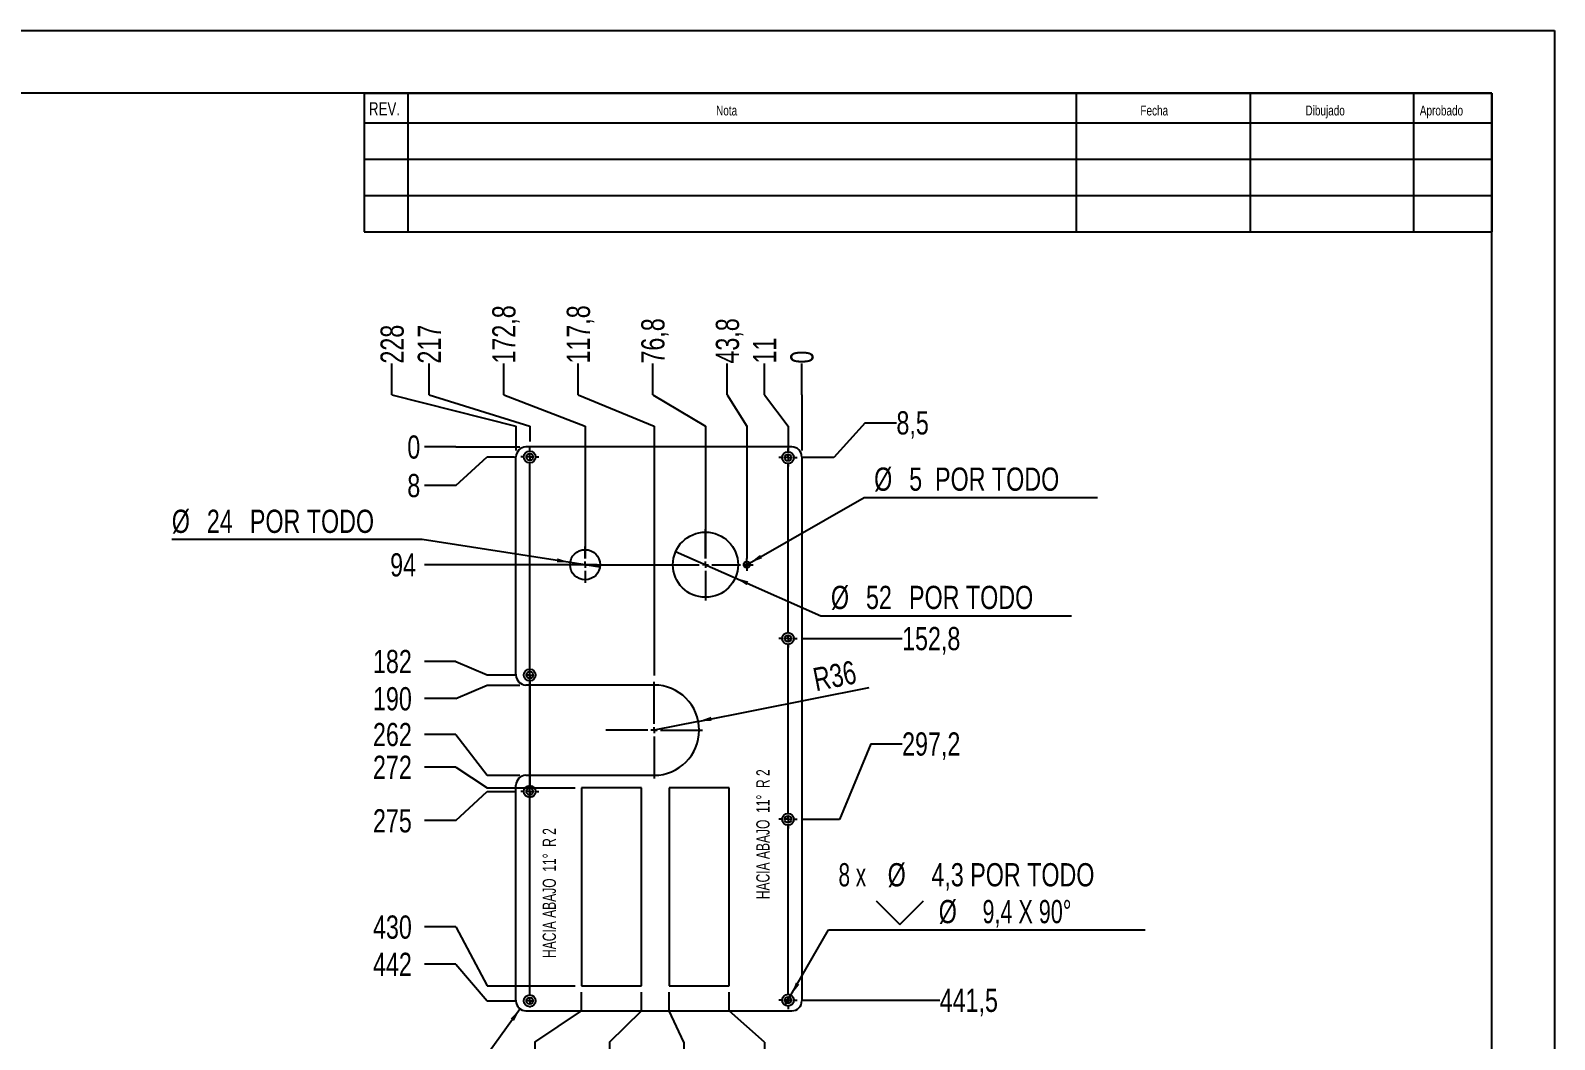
# Model space of a CAD drawing. Extents: x 0 to 888, y 0 to 679.
# Drawn here: x 176.8 to 420, y 136 to 297 of the extents above; entities that cross this region are included whole.
import ezdxf

# ---------------------------------------------------------------- set-up
doc = ezdxf.new("R2010")
doc.units = 0
doc.linetypes.add('SLD-CONTINUA', pattern=[0])
doc.layers.get('0').update_dxf_attribs({"linetype": 'CONTINUOUS'})
doc.layers.add('FORMATO', color=7, linetype='SLD-CONTINUA')
doc.styles.add('SLDTEXTSTYLE1', font='TXT', dxfattribs={"width": 0.75})
doc.styles.add('SLDTEXTSTYLE2', font='TXT', dxfattribs={"width": 0.666667})
doc.styles.add('SLDTEXTSTYLE3', font='TXT', dxfattribs={"width": 0.694444})
doc.styles.add('SLDTEXTSTYLE4', font='TXT', dxfattribs={"width": 0.678571})
doc.dimstyles.new('SLDDIMSTYLE0', dxfattribs={"dimtxt": 3.704167, "dimasz": 2.116667, "dimexe": 0, "dimexo": 0.0625, "dimgap": 0.926042, "dimtad": 0, "dimtih": 1, "dimtoh": 1, "dimdec": 0, "dimlfac": 5, "dimrnd": 1e-09, "dimdsep": 46, "dimtxsty": 'SLDTEXTSTYLE1', "dimblk1": 'NONE', "dimblk2": 'NONE', "dimsah": 1, "dimcen": 0.09, "dimadec": 0, "dimazin": 0, "dimtfac": 1, "dimtdec": 0, "dimtofl": 0, "dimtmove": 0, "dimatfit": 3, "dimldrblk": 'NONE', "dimfxl": 1, "dimtolj": 1, "dimtzin": 12, "dimarcsym": 0})
doc.dimstyles.new('SLDDIMSTYLE1', dxfattribs={"dimtxt": 3.704167, "dimasz": 2.116667, "dimexe": 0, "dimexo": 0.0625, "dimgap": 0.926042, "dimtad": 0, "dimtih": 1, "dimtoh": 1, "dimdec": 1, "dimlfac": 5, "dimrnd": 1e-09, "dimzin": 12, "dimdsep": 46, "dimtxsty": 'SLDTEXTSTYLE1', "dimblk1": 'NONE', "dimblk2": 'NONE', "dimsah": 1, "dimcen": 0.09, "dimadec": 0, "dimazin": 0, "dimtfac": 1, "dimtdec": 1, "dimtofl": 0, "dimtmove": 0, "dimatfit": 3, "dimldrblk": 'NONE', "dimfxl": 1, "dimtolj": 1, "dimtzin": 12, "dimarcsym": 0})
doc.dimstyles.new('SLDDIMSTYLE2', dxfattribs={"dimtxt": 3.704167, "dimasz": 2.116667, "dimexe": 0, "dimexo": 0.0625, "dimgap": 0.926042, "dimtad": 0, "dimtih": 1, "dimtoh": 1, "dimdec": 1, "dimlfac": 5, "dimrnd": 1e-09, "dimzin": 12, "dimdsep": 46, "dimtxsty": 'SLDTEXTSTYLE1', "dimblk1": 'NONE', "dimsah": 1, "dimcen": 0, "dimadec": 0, "dimazin": 0, "dimtfac": 1, "dimtdec": 1, "dimtmove": 0, "dimatfit": 3, "dimldrblk": 'NONE', "dimfxl": 1, "dimtolj": 1, "dimtzin": 12, "dimarcsym": 0})
doc.dimstyles.new('SLDDIMSTYLE3', dxfattribs={"dimtxt": 3.704167, "dimasz": 2.116667, "dimexe": 0, "dimexo": 0.0625, "dimgap": 0.926042, "dimtad": 1, "dimdec": 1, "dimlfac": 5, "dimrnd": 1e-09, "dimzin": 12, "dimdsep": 46, "dimtxsty": 'SLDTEXTSTYLE1', "dimsah": 1, "dimcen": 0, "dimadec": 0, "dimazin": 0, "dimtfac": 1, "dimtdec": 1, "dimtofl": 0, "dimtmove": 0, "dimatfit": 3, "dimfxl": 1, "dimtolj": 1, "dimtzin": 12, "dimarcsym": 0})
doc.dimstyles.new('SLDDIMSTYLE4', dxfattribs={"dimtxt": 3.704167, "dimasz": 2.116667, "dimexe": 0, "dimexo": 0.0625, "dimgap": 0.926042, "dimtad": 1, "dimdec": 1, "dimlfac": 5, "dimrnd": 1e-09, "dimzin": 12, "dimdsep": 46, "dimtxsty": 'SLDTEXTSTYLE1', "dimblk1": 'NONE', "dimblk2": 'NONE', "dimsah": 1, "dimcen": 0, "dimadec": 0, "dimazin": 0, "dimtfac": 1, "dimtdec": 1, "dimtofl": 0, "dimtmove": 0, "dimatfit": 3, "dimldrblk": 'NONE', "dimfxl": 1, "dimtolj": 1, "dimtzin": 12, "dimarcsym": 0})
doc.dimstyles.new('SLDDIMSTYLE5', dxfattribs={"dimtxt": 3.704167, "dimasz": 2.116667, "dimexe": 0, "dimexo": 0.0625, "dimgap": 0.926042, "dimtad": 0, "dimtih": 1, "dimtoh": 1, "dimdec": 1, "dimlfac": 5, "dimrnd": 1e-09, "dimzin": 12, "dimdsep": 46, "dimtxsty": 'SLDTEXTSTYLE1', "dimblk1": 'NONE', "dimsah": 1, "dimcen": 0, "dimadec": 0, "dimazin": 0, "dimtfac": 1, "dimtdec": 1, "dimtmove": 0, "dimatfit": 3, "dimldrblk": 'NONE', "dimfxl": 1, "dimtolj": 1, "dimtzin": 12, "dimarcsym": 0})

# ---------------------------------------------------------------- blocks, each defined once
blk = doc.blocks.new('_D_17')
at = {"layer": 'FORMATO', "transparency": 16777216}
for p, q in [((299.9, 238.84), (299.9, 243.84)), ((299.9, 238.84), (299.9, 233.84)), ((299.9, 233.84), (299.9, 229.94))]:
    blk.add_line(p, q, dxfattribs=at)
at = {"layer": 'FORMATO', "transparency": 16777216, "insert": (298.07, 243.84), "char_height": 3.7, "attachment_point": 1, "rotation": 90, "style": 'SLDTEXTSTYLE1'}
blk.add_mtext('0', dxfattribs=at)
blk = doc.blocks.new('_NONE')
blk = doc.blocks.new('_D_18')
at = {"layer": 'FORMATO', "color": 7, "transparency": 16777216}
for p, q in [((293.95, 238.84), (293.95, 243.84)), ((293.95, 238.84), (297.7, 233.84)), ((297.7, 233.84), (297.7, 229.84))]:
    blk.add_line(p, q, dxfattribs=at)
at = {"layer": 'FORMATO', "color": 7, "transparency": 16777216, "insert": (292.12, 243.84), "char_height": 3.704, "attachment_point": 1, "rotation": 90, "style": 'SLDTEXTSTYLE1'}
blk.add_mtext('11', dxfattribs=at)
blk = doc.blocks.new('_D_19')
at = {"layer": 'FORMATO', "color": 7, "transparency": 16777216}
for p, q in [((288.33, 140.54), (288.33, 143.54)), ((293.95, 135.54), (288.33, 140.54)), ((293.95, 135.54), (293.95, 130.54))]:
    blk.add_line(p, q, dxfattribs=at)
at = {"layer": 'FORMATO', "color": 7, "transparency": 16777216, "insert": (292.12, 120.96), "char_height": 3.704, "attachment_point": 1, "rotation": 90, "style": 'SLDTEXTSTYLE1'}
blk.add_mtext('57,8', dxfattribs=at)
blk = doc.blocks.new('_D_20')
at = {"layer": 'FORMATO', "color": 7, "transparency": 16777216}
for p, q in [((288.01, 238.84), (288.01, 243.84)), ((288.01, 238.84), (291.13, 233.84)), ((291.13, 233.84), (291.13, 212.74))]:
    blk.add_line(p, q, dxfattribs=at)
at = {"layer": 'FORMATO', "color": 7, "transparency": 16777216, "insert": (286.18, 243.84), "char_height": 3.704, "attachment_point": 1, "rotation": 90, "style": 'SLDTEXTSTYLE1'}
blk.add_mtext('43,8', dxfattribs=at)
blk = doc.blocks.new('_D_21')
at = {"layer": 'FORMATO', "color": 7, "transparency": 16777216}
for p, q in [((278.73, 140.54), (278.73, 143.54)), ((281.1, 135.54), (278.73, 140.54)), ((281.1, 135.54), (281.1, 130.54))]:
    blk.add_line(p, q, dxfattribs=at)
at = {"layer": 'FORMATO', "color": 7, "transparency": 16777216, "insert": (279.27, 118.22), "char_height": 3.704, "attachment_point": 1, "rotation": 90, "style": 'SLDTEXTSTYLE1'}
blk.add_mtext('105,8', dxfattribs=at)
blk = doc.blocks.new('_D_22')
at = {"layer": 'FORMATO', "color": 7, "transparency": 16777216}
for p, q in [((276.12, 238.84), (276.12, 243.84)), ((276.12, 238.84), (284.53, 233.84)), ((284.53, 233.84), (284.53, 212.74))]:
    blk.add_line(p, q, dxfattribs=at)
at = {"layer": 'FORMATO', "color": 7, "transparency": 16777216, "insert": (274.29, 243.84), "char_height": 3.704, "attachment_point": 1, "rotation": 90, "style": 'SLDTEXTSTYLE1'}
blk.add_mtext('76,8', dxfattribs=at)
blk = doc.blocks.new('_D_23')
at = {"layer": 'FORMATO', "color": 7, "transparency": 16777216}
for p, q in [((274.33, 140.54), (274.33, 143.54)), ((269.21, 135.54), (274.33, 140.54)), ((269.21, 135.54), (269.21, 130.54))]:
    blk.add_line(p, q, dxfattribs=at)
at = {"layer": 'FORMATO', "color": 7, "transparency": 16777216, "insert": (267.38, 118.22), "char_height": 3.704, "attachment_point": 1, "rotation": 90, "style": 'SLDTEXTSTYLE1'}
blk.add_mtext('127,8', dxfattribs=at)
blk = doc.blocks.new('_D_24')
at = {"layer": 'FORMATO', "color": 7, "transparency": 16777216}
for p, q in [((264.23, 238.84), (264.23, 243.84)), ((264.23, 238.84), (276.33, 233.84)), ((276.33, 233.84), (276.33, 194.04))]:
    blk.add_line(p, q, dxfattribs=at)
at = {"layer": 'FORMATO', "color": 7, "transparency": 16777216, "insert": (262.4, 243.84), "char_height": 3.704, "attachment_point": 1, "rotation": 90, "style": 'SLDTEXTSTYLE1'}
blk.add_mtext('117,8', dxfattribs=at)
blk = doc.blocks.new('_D_25')
at = {"layer": 'FORMATO', "color": 7, "transparency": 16777216}
for p, q in [((264.73, 140.54), (264.73, 143.54)), ((257.32, 135.54), (264.73, 140.54)), ((257.32, 135.54), (257.32, 130.54))]:
    blk.add_line(p, q, dxfattribs=at)
at = {"layer": 'FORMATO', "color": 7, "transparency": 16777216, "insert": (255.49, 118.22), "char_height": 3.704, "attachment_point": 1, "rotation": 90, "style": 'SLDTEXTSTYLE1'}
blk.add_mtext('175,8', dxfattribs=at)
blk = doc.blocks.new('_D_26')
at = {"layer": 'FORMATO', "color": 7, "transparency": 16777216}
for p, q in [((252.34, 238.84), (252.34, 243.84)), ((252.34, 238.84), (265.33, 233.84)), ((265.33, 233.84), (265.33, 212.74))]:
    blk.add_line(p, q, dxfattribs=at)
at = {"layer": 'FORMATO', "color": 7, "transparency": 16777216, "insert": (250.51, 243.84), "char_height": 3.704, "attachment_point": 1, "rotation": 90, "style": 'SLDTEXTSTYLE1'}
blk.add_mtext('172,8', dxfattribs=at)
blk = doc.blocks.new('_D_27')
at = {"layer": 'FORMATO', "color": 7, "transparency": 16777216}
for p, q in [((240.46, 238.84), (240.46, 243.84)), ((240.46, 238.84), (256.49, 233.84)), ((256.49, 233.84), (256.49, 231.38))]:
    blk.add_line(p, q, dxfattribs=at)
at = {"layer": 'FORMATO', "color": 7, "transparency": 16777216, "insert": (238.62, 243.84), "char_height": 3.704, "attachment_point": 1, "rotation": 90, "style": 'SLDTEXTSTYLE1'}
blk.add_mtext('217', dxfattribs=at)
blk = doc.blocks.new('_D_28')
at = {"layer": 'FORMATO', "color": 7, "transparency": 16777216}
for p, q in [((234.51, 238.84), (234.51, 243.84)), ((234.51, 238.84), (254.29, 233.84)), ((254.29, 233.84), (254.29, 229.94))]:
    blk.add_line(p, q, dxfattribs=at)
at = {"layer": 'FORMATO', "color": 7, "transparency": 16777216, "insert": (232.68, 243.84), "char_height": 3.704, "attachment_point": 1, "rotation": 90, "style": 'SLDTEXTSTYLE1'}
blk.add_mtext('228', dxfattribs=at)
blk = doc.blocks.new('_D_29')
at = {"layer": 'FORMATO', "transparency": 16777216}
for p, q in [((244.69, 230.54), (239.69, 230.54)), ((244.69, 230.54), (249.69, 230.54)), ((249.69, 230.54), (254.89, 230.54))]:
    blk.add_line(p, q, dxfattribs=at)
at = {"layer": 'FORMATO', "transparency": 16777216, "insert": (236.96, 232.37), "char_height": 3.7, "attachment_point": 1, "style": 'SLDTEXTSTYLE1'}
blk.add_mtext('0', dxfattribs=at)
blk = doc.blocks.new('_D_30')
at = {"layer": 'FORMATO', "color": 7, "transparency": 16777216}
for p, q in [((244.69, 224.39), (249.69, 228.94)), ((249.69, 228.94), (254.05, 228.94)), ((244.69, 224.39), (239.69, 224.39))]:
    blk.add_line(p, q, dxfattribs=at)
at = {"layer": 'FORMATO', "color": 7, "transparency": 16777216, "insert": (236.96, 226.22), "char_height": 3.7, "attachment_point": 1, "style": 'SLDTEXTSTYLE1'}
blk.add_mtext('8', dxfattribs=at)
blk = doc.blocks.new('_D_31')
at = {"layer": 'FORMATO', "color": 7, "transparency": 16777216}
blk.add_line((267.23, 211.74), (239.69, 211.74), dxfattribs=at)
at = {"layer": 'FORMATO', "color": 7, "transparency": 16777216, "insert": (234.22, 213.57), "char_height": 3.704, "attachment_point": 1, "style": 'SLDTEXTSTYLE1'}
blk.add_mtext('94', dxfattribs=at)
blk = doc.blocks.new('_D_32')
at = {"layer": 'FORMATO', "color": 7, "transparency": 16777216}
blk.add_line((300.14, 199.97), (315.9, 199.97), dxfattribs=at)
at = {"layer": 'FORMATO', "color": 7, "transparency": 16777216, "insert": (315.9, 201.8), "char_height": 3.704, "attachment_point": 1, "style": 'SLDTEXTSTYLE1'}
blk.add_mtext('152,8', dxfattribs=at)
blk = doc.blocks.new('_D_33')
at = {"layer": 'FORMATO', "color": 7, "transparency": 16777216}
for p, q in [((244.69, 196.31), (239.69, 196.31)), ((244.69, 196.31), (249.69, 194.14)), ((249.69, 194.14), (254.45, 194.14))]:
    blk.add_line(p, q, dxfattribs=at)
at = {"layer": 'FORMATO', "color": 7, "transparency": 16777216, "insert": (231.48, 198.14), "char_height": 3.704, "attachment_point": 1, "style": 'SLDTEXTSTYLE1'}
blk.add_mtext('182', dxfattribs=at)
blk = doc.blocks.new('_D_34')
at = {"layer": 'FORMATO', "color": 7, "transparency": 16777216}
for p, q in [((244.69, 190.36), (249.69, 192.54)), ((249.69, 192.54), (254.89, 192.54)), ((244.69, 190.36), (239.69, 190.36))]:
    blk.add_line(p, q, dxfattribs=at)
at = {"layer": 'FORMATO', "color": 7, "transparency": 16777216, "insert": (231.48, 192.2), "char_height": 3.704, "attachment_point": 1, "style": 'SLDTEXTSTYLE1'}
blk.add_mtext('190', dxfattribs=at)
blk = doc.blocks.new('_D_35')
at = {"layer": 'FORMATO', "color": 7, "transparency": 16777216}
for p, q in [((244.69, 184.65), (239.69, 184.65)), ((244.69, 184.65), (249.69, 178.14)), ((249.69, 178.14), (254.89, 178.14))]:
    blk.add_line(p, q, dxfattribs=at)
at = {"layer": 'FORMATO', "color": 7, "transparency": 16777216, "insert": (231.48, 186.49), "char_height": 3.704, "attachment_point": 1, "style": 'SLDTEXTSTYLE1'}
blk.add_mtext('262', dxfattribs=at)
blk = doc.blocks.new('_D_36')
at = {"layer": 'FORMATO', "color": 7, "transparency": 16777216}
for p, q in [((310.9, 183.15), (305.9, 171.1)), ((310.9, 183.15), (315.9, 183.15)), ((305.9, 171.1), (300.14, 171.1))]:
    blk.add_line(p, q, dxfattribs=at)
at = {"layer": 'FORMATO', "color": 7, "transparency": 16777216, "insert": (315.9, 184.98), "char_height": 3.704, "attachment_point": 1, "style": 'SLDTEXTSTYLE1'}
blk.add_mtext('297,2', dxfattribs=at)
blk = doc.blocks.new('_D_37')
at = {"layer": 'FORMATO', "color": 7, "transparency": 16777216}
for p, q in [((244.69, 179.43), (239.69, 179.43)), ((244.69, 179.43), (249.69, 176.14)), ((249.69, 176.14), (263.73, 176.14))]:
    blk.add_line(p, q, dxfattribs=at)
at = {"layer": 'FORMATO', "color": 7, "transparency": 16777216, "insert": (231.48, 181.26), "char_height": 3.704, "attachment_point": 1, "style": 'SLDTEXTSTYLE1'}
blk.add_mtext('272', dxfattribs=at)
blk = doc.blocks.new('_D_38')
at = {"layer": 'FORMATO', "color": 7, "transparency": 16777216}
for p, q in [((244.69, 170.89), (249.69, 175.54)), ((249.69, 175.54), (254.05, 175.54)), ((244.69, 170.89), (239.69, 170.89))]:
    blk.add_line(p, q, dxfattribs=at)
at = {"layer": 'FORMATO', "color": 7, "transparency": 16777216, "insert": (231.48, 172.72), "char_height": 3.704, "attachment_point": 1, "style": 'SLDTEXTSTYLE1'}
blk.add_mtext('275', dxfattribs=at)
blk = doc.blocks.new('_D_39')
at = {"layer": 'FORMATO', "color": 7, "transparency": 16777216}
for p, q in [((244.69, 153.93), (239.69, 153.93)), ((244.69, 153.93), (249.69, 144.54)), ((249.69, 144.54), (263.73, 144.54))]:
    blk.add_line(p, q, dxfattribs=at)
at = {"layer": 'FORMATO', "color": 7, "transparency": 16777216, "insert": (231.48, 155.76), "char_height": 3.704, "attachment_point": 1, "style": 'SLDTEXTSTYLE1'}
blk.add_mtext('430', dxfattribs=at)
blk = doc.blocks.new('_D_40')
at = {"layer": 'FORMATO', "color": 7, "transparency": 16777216}
for p, q in [((244.69, 147.98), (239.69, 147.98)), ((244.69, 147.98), (249.69, 142.14)), ((249.69, 142.14), (254.45, 142.14))]:
    blk.add_line(p, q, dxfattribs=at)
at = {"layer": 'FORMATO', "color": 7, "transparency": 16777216, "insert": (231.48, 149.81), "char_height": 3.704, "attachment_point": 1, "style": 'SLDTEXTSTYLE1'}
blk.add_mtext('442', dxfattribs=at)
blk = doc.blocks.new('_D_41')
at = {"layer": 'FORMATO', "color": 7, "transparency": 16777216}
blk.add_line((300.14, 142.24), (321.9, 142.24), dxfattribs=at)
at = {"layer": 'FORMATO', "color": 7, "transparency": 16777216, "insert": (321.9, 144.07), "char_height": 3.704, "attachment_point": 1, "style": 'SLDTEXTSTYLE1'}
blk.add_mtext('441,5', dxfattribs=at)
blk = doc.blocks.new('_D_42')
at = {"layer": 'FORMATO', "color": 7, "transparency": 16777216}
for p, q in [((310, 234.4), (305, 228.84)), ((310, 234.4), (315, 234.4)), ((305, 228.84), (300.14, 228.84))]:
    blk.add_line(p, q, dxfattribs=at)
at = {"layer": 'FORMATO', "color": 7, "transparency": 16777216, "insert": (315, 236.23), "char_height": 3.704, "attachment_point": 1, "style": 'SLDTEXTSTYLE1'}
blk.add_mtext('8,5', dxfattribs=at)
blk = doc.blocks.new('SW_SYMBOL_HOLE_SINK')
at = {"layer": 'FORMATO', "color": 0}
for p, q in [((0, 875), (800, 75)), ((800, 75), (1600, 875))]:
    blk.add_line(p, q, dxfattribs=at)
blk = doc.blocks.new('_D_43')
at = {"layer": 'FORMATO', "transparency": 16777216}
for p, q in [((298.17, 143.05), (304.17, 153.45)), ((304.17, 153.45), (354.71, 153.45)), ((297.23, 141.42), (298.17, 143.05))]:
    blk.add_line(p, q, dxfattribs=at)
blk.add_solid([(298.17, 143.05), (299.51, 144.72), (298.95, 145.05)], dxfattribs=at)
at = {"layer": 'FORMATO', "transparency": 16777216, "xscale": 0.004731494140625, "yscale": 0.004731494140625, "zscale": 0.004731494140625}
blk.add_blockref('SW_SYMBOL_HOLE_SINK', (311.74, 153.96), dxfattribs=at)
at = {"layer": 'FORMATO', "transparency": 16777216, "attachment_point": 1}
for s, insert, char_height, style in [('8 x', (305.76, 164.11), 3.704, 'SLDTEXTSTYLE2'), ('%%c', (313.6, 164.11), 3.704, 'SLDTEXTSTYLE1'), ('4,3 POR TODO', (320.58, 164.11), 3.7042, 'SLDTEXTSTYLE1'), ('%%c', (321.75, 158.23), 3.704, 'SLDTEXTSTYLE1'), ('9,4 X 90°', (328.73, 158.23), 3.704, 'SLDTEXTSTYLE3')]:
    blk.add_mtext(s, dxfattribs=dict(at, insert=insert, char_height=char_height, style=style))
blk = doc.blocks.new('_D_44')
at = {"layer": 'FORMATO', "color": 7, "transparency": 16777216}
for q in [(310.67, 192.14), (276.33, 185.34)]:
    blk.add_line((283.39, 186.74), q, dxfattribs=at)
blk.add_solid([(283.39, 186.74), (285.53, 186.83), (285.41, 187.47)], dxfattribs=at)
at = {"layer": 'FORMATO', "color": 7, "transparency": 16777216, "insert": (301.44, 195.17), "char_height": 3.704, "attachment_point": 1, "rotation": 11.2125, "style": 'SLDTEXTSTYLE1'}
blk.add_mtext('R36', dxfattribs=at)
blk = doc.blocks.new('_D_45')
at = {"layer": 'FORMATO', "color": 7, "transparency": 16777216, "char_height": 3.704, "attachment_point": 1, "rotation": 54.2232}
for s, insert, style in [('x 6', (240.19, 128.46), 'SLDTEXTSTYLE2'), ('R8', (236.03, 122.68), 'SLDTEXTSTYLE1')]:
    blk.add_mtext(s, dxfattribs=dict(at, insert=insert, style=style))
blk = doc.blocks.new('_D_46')
at = {"layer": 'FORMATO', "transparency": 16777216}
for p, q in [((239.35, 215.74), (199.38, 215.74)), ((262.96, 212.1), (239.35, 215.74)), ((267.7, 211.37), (262.96, 212.1))]:
    blk.add_line(p, q, dxfattribs=at)
blk.add_solid([(262.96, 212.1), (260.92, 212.75), (260.82, 212.1)], dxfattribs=at)
at = {"layer": 'FORMATO', "transparency": 16777216, "char_height": 3.704, "attachment_point": 1, "style": 'SLDTEXTSTYLE1'}
for s, insert in [('%%c', (199.38, 220.52)), ('24', (204.97, 220.52)), ('POR TODO', (211.84, 220.52))]:
    blk.add_mtext(s, dxfattribs=dict(at, insert=insert))
blk = doc.blocks.new('_D_47')
at = {"layer": 'FORMATO', "transparency": 16777216}
for p, q in [((279.77, 213.84), (289.29, 209.64)), ((289.29, 209.64), (302.96, 203.6)), ((302.96, 203.6), (342.93, 203.6))]:
    blk.add_line(p, q, dxfattribs=at)
blk.add_solid([(289.29, 209.64), (291.09, 208.48), (291.36, 209.08)], dxfattribs=at)
at = {"layer": 'FORMATO', "transparency": 16777216, "char_height": 3.704, "attachment_point": 1, "style": 'SLDTEXTSTYLE1'}
for s, insert in [('%%c', (304.55, 208.37)), ('52', (310.14, 208.37)), ('POR TODO', (317.01, 208.37))]:
    blk.add_mtext(s, dxfattribs=dict(at, insert=insert))
blk = doc.blocks.new('_D_48')
at = {"layer": 'FORMATO', "transparency": 16777216}
for p, q in [((291.56, 211.99), (309.86, 222.48)), ((309.86, 222.48), (347.09, 222.48)), ((290.7, 211.49), (291.56, 211.99))]:
    blk.add_line(p, q, dxfattribs=at)
blk.add_solid([(291.56, 211.99), (293.56, 212.76), (293.24, 213.32)], dxfattribs=at)
at = {"layer": 'FORMATO', "transparency": 16777216, "attachment_point": 1, "style": 'SLDTEXTSTYLE1'}
for s, insert, char_height in [('%%c', (311.44, 227.25), 3.704), ('5', (317.04, 227.25), 3.7), ('POR TODO', (321.16, 227.25), 3.704)]:
    blk.add_mtext(s, dxfattribs=dict(at, insert=insert, char_height=char_height))
blk = doc.blocks.new('SW_CENTERMARKSYMBOL_5')
at = {"layer": 'FORMATO', "color": 0}
for p, q in [((-1, 0), (-1.44, 0)), ((0, 0), (-0.5, 0)), ((0, 1), (0, 1.44)), ((0, 0), (0, 0.5)), ((0, 0), (0, -0.5)), ((0, 0), (0.5, 0)), ((1, 0), (1.44, 0)), ((0, -1), (0, -1.44))]:
    blk.add_line(p, q, dxfattribs=at)
blk = doc.blocks.new('SW_CENTERMARKSYMBOL_6')
at = {"layer": 'FORMATO', "color": 0}
for p, q in [((-1, 0), (-1.44, 0)), ((0, 0), (-0.5, 0)), ((0, 1), (0, 1.44)), ((0, 0), (0, 0.5)), ((0, 0), (0, -0.5)), ((0, 0), (0.5, 0)), ((1, 0), (1.44, 0)), ((0, -1), (0, -1.44))]:
    blk.add_line(p, q, dxfattribs=at)
blk = doc.blocks.new('SW_CENTERMARKSYMBOL_7')
at = {"layer": 'FORMATO', "color": 0}
for p, q in [((-1, 0), (-1.44, 0)), ((0, 0), (-0.5, 0)), ((0, 1), (0, 1.44)), ((0, 0), (0, 0.5)), ((0, 0), (0, -0.5)), ((0, 0), (0.5, 0)), ((1, 0), (1.44, 0)), ((0, -1), (0, -1.44))]:
    blk.add_line(p, q, dxfattribs=at)
blk = doc.blocks.new('SW_CENTERMARKSYMBOL_8')
at = {"layer": 'FORMATO', "color": 0}
for p, q in [((-1, 0), (-1.44, 0)), ((0, 0), (-0.5, 0)), ((0, 1), (0, 1.44)), ((0, 0), (0, 0.5)), ((0, 0), (0, -0.5)), ((0, 0), (0.5, 0)), ((1, 0), (1.44, 0)), ((0, -1), (0, -1.44))]:
    blk.add_line(p, q, dxfattribs=at)
blk = doc.blocks.new('SW_CENTERMARKSYMBOL_9')
at = {"layer": 'FORMATO', "color": 0}
for p, q in [((-1, 0), (-1.44, 0)), ((0, 0), (-0.5, 0)), ((0, 1), (0, 1.44)), ((0, 0), (0, 0.5)), ((0, 0), (0, -0.5)), ((0, 0), (0.5, 0)), ((1, 0), (1.44, 0)), ((0, -27.87), (0, -1)), ((-1, -28.87), (-1.44, -28.87)), ((0, -28.87), (-0.5, -28.87)), ((0, -28.87), (0, -28.37)), ((0, -28.87), (0, -29.37)), ((0, -28.87), (0.5, -28.87)), ((1, -28.87), (1.44, -28.87)), ((0, -56.73), (0, -29.87)), ((-1, -57.73), (-1.44, -57.73)), ((0, -57.73), (-0.5, -57.73)), ((0, -57.73), (0, -57.23)), ((0, -57.73), (0, -58.23)), ((0, -57.73), (0.5, -57.73)), ((1, -57.73), (1.44, -57.73)), ((0, -85.6), (0, -58.73)), ((-1, -86.6), (-1.44, -86.6)), ((0, -86.6), (-0.5, -86.6)), ((0, -86.6), (0, -86.1)), ((0, -86.6), (0, -87.1)), ((0, -86.6), (0.5, -86.6)), ((1, -86.6), (1.44, -86.6)), ((0, -87.6), (0, -88.04))]:
    blk.add_line(p, q, dxfattribs=at)
blk = doc.blocks.new('SW_CENTERMARKSYMBOL_10')
at = {"layer": 'FORMATO', "color": 0}
for p, q in [((-1, 0.01), (-1.44, 0.01)), ((0, 0), (-0.5, 0)), ((0, 0), (0, 0.5)), ((0, 0), (0, -0.5)), ((0, 0), (0.5, 0)), ((0.01, 1), (0.01, 1.44)), ((-0.01, -1), (-0.01, -1.44)), ((1, -0.01), (1.44, -0.01))]:
    blk.add_line(p, q, dxfattribs=at)
blk = doc.blocks.new('SW_CENTERMARKSYMBOL_11')
at = {"layer": 'FORMATO', "color": 0}
for p, q in [((-1, 0), (-1.44, 0)), ((0, 0), (-0.5, 0)), ((0, 1), (0, 1.44)), ((0, 0), (0, 0.5)), ((0, 0), (0, -0.5)), ((0, 0), (0.5, 0)), ((1, 0), (1.44, 0)), ((0, -52.4), (0, -1)), ((-1, -34.8), (-1.04, -34.8)), ((0, -34.8), (-0.5, -34.8)), ((0, -34.8), (0, -34.3)), ((0, -34.8), (0, -35.3)), ((0, -34.8), (0.5, -34.8)), ((0, -35.8), (0, -52.4)), ((0, -85.8), (0, -35.8)), ((1, -34.8), (1.04, -34.8)), ((-1, -53.4), (-1.44, -53.4)), ((0, -53.4), (-0.5, -53.4)), ((0, -53.4), (0, -52.9)), ((0, -53.4), (0, -53.9)), ((0, -53.4), (0.5, -53.4)), ((1, -53.4), (1.44, -53.4)), ((-1, -86.8), (-1.04, -86.8)), ((0, -86.8), (-0.5, -86.8)), ((0, -86.8), (0, -86.3)), ((0, -86.8), (0, -87.3)), ((0, -86.8), (0.5, -86.8)), ((1, -86.8), (1.04, -86.8)), ((0, -87.8), (0, -87.84))]:
    blk.add_line(p, q, dxfattribs=at)
blk = doc.blocks.new('SW_CENTERMARKSYMBOL_12')
at = {"layer": 'FORMATO', "color": 0}
for p, q in [((19.2, 1), (19.2, 5.7)), ((0, 1), (0, 2.9)), ((-1, 0), (-2.9, 0)), ((0, 0), (-0.5, 0)), ((0, 0), (0, 0.5)), ((0, 0), (0, -0.5)), ((0, 0), (0.5, 0)), ((1, 0), (18.2, 0)), ((19.2, 0), (18.7, 0)), ((19.2, 0), (19.2, 0.5)), ((19.2, 0), (19.2, -0.5)), ((19.2, 0), (19.7, 0)), ((20.2, 0), (24.8, 0)), ((25.8, 0), (25.3, 0)), ((25.8, 0.5), (25.8, 1)), ((25.8, 0), (25.8, 0.5)), ((25.8, 0), (25.8, -0.5)), ((25.8, 0), (26.3, 0)), ((26.3, 0), (26.8, 0)), ((0, -1), (0, -2.9)), ((19.2, -1), (19.2, -5.7)), ((25.8, -0.5), (25.8, -1))]:
    blk.add_line(p, q, dxfattribs=at)
blk = doc.blocks.new('SW_CENTERMARKSYMBOL_13')
at = {"layer": 'FORMATO', "color": 0}
for p, q in [((0, 1), (0, 7.7)), ((-1, 0), (-7.7, 0)), ((0, 0), (-0.5, 0)), ((0, 0), (0, 0.5)), ((0, 0), (0, -0.5)), ((0, 0), (0.5, 0)), ((1, 0), (7.7, 0)), ((0, -1), (0, -7.7))]:
    blk.add_line(p, q, dxfattribs=at)

msp = doc.modelspace()

# ---------------------------------------------------------------- linework, layer by layer
at = {"color": 7, "linetype": 'SLD-CONTINUA'}
for p, q in [((0, 297), (420, 297)), ((420, 297), (420, 0)), ((410, 287), (20, 287)), ((410, 10), (410, 287)), ((254.292179, 194.136288), (254.292179, 228.936288)), ((298.298795, 230.536288), (255.892179, 230.536288)), ((299.898795, 228.936288), (299.898795, 142.136288)), ((276.33034, 192.536288), (255.892179, 192.536288)), ((255.892179, 178.136288), (276.33034, 178.136288)), ((254.292179, 142.136288), (254.292179, 176.536288)), ((274.33034, 176.136288), (264.73034, 176.136288)), ((264.73034, 176.136288), (264.73034, 144.536288)), ((274.33034, 144.536288), (274.33034, 176.136288)), ((288.33034, 176.136288), (278.73034, 176.136288)), ((278.73034, 176.136288), (278.73034, 144.536288)), ((288.33034, 144.536288), (288.33034, 176.136288)), ((264.73034, 144.536288), (274.33034, 144.536288)), ((278.73034, 144.536288), (288.33034, 144.536288)), ((255.892179, 140.536288), (298.298795, 140.536288))]:
    msp.add_line(p, q, dxfattribs=at)
for centre, radius in [((256.492179, 228.936288), 0.94), ((256.492179, 228.936288), 0.54), ((297.698795, 228.836288), 0.94), ((297.698795, 228.836288), 0.54), ((284.53034, 211.736288), 5.2), ((265.33034, 211.736288), 2.4), ((291.13034, 211.736288), 0.5), ((297.698795, 199.969621), 0.94), ((297.698795, 199.969621), 0.54), ((256.492179, 194.136288), 0.94), ((256.492179, 194.136288), 0.54), ((256.492179, 175.536288), 0.94), ((256.492179, 175.536288), 0.54), ((297.698795, 171.102954), 0.94), ((297.698795, 171.102954), 0.54), ((256.492179, 142.136288), 0.94), ((256.492179, 142.136288), 0.54), ((297.698795, 142.236288), 0.94), ((297.698795, 142.236288), 0.54)]:
    msp.add_circle(centre, radius, dxfattribs=at)
for centre, radius, start, end in [((255.892179, 228.936288), 1.6, 90, 180), ((298.298795, 228.936288), 1.6, 0, 90), ((255.892179, 194.136288), 1.6, 180, 270), ((276.33034, 185.336288), 7.2, 270, 90), ((255.892179, 176.536288), 1.6, 90, 180), ((255.892179, 142.136288), 1.6, 180, 270), ((298.298795, 142.136288), 1.6, 270, 0)]:
    msp.add_arc(centre, radius, start, end, dxfattribs=at)
at = {"layer": 'FORMATO'}
for p, q in [((230.091467, 287), (410, 287)), ((230.091467, 287), (230.091467, 264.865585)), ((237.033566, 287), (237.033566, 264.865585)), ((343.657051, 287), (343.657051, 264.865585)), ((371.462238, 287), (371.462238, 264.865585)), ((397.512743, 287), (397.512743, 264.865585)), ((410, 287), (410, 264.865585)), ((230.091467, 282.265585), (410, 282.265585)), ((230.091467, 276.465585), (410, 276.465585)), ((230.091467, 270.665585), (410, 270.665585)), ((230.091467, 264.865585), (410, 264.865585))]:
    msp.add_line(p, q, dxfattribs=at)
at = {"layer": 'FORMATO', "color": 7}
msp.add_line((254.956772, 140.838207), (239.872651, 119.905725), dxfattribs=at)
msp.add_solid([(254.956772, 140.838207), (253.455113, 139.311335), (253.983498, 138.930576)], dxfattribs=at)

# ---------------------------------------------------------------- block references
for name, p in [('SW_CENTERMARKSYMBOL_11', (256.492179, 228.936288)), ('SW_CENTERMARKSYMBOL_5', (297.698795, 228.836288)), ('SW_CENTERMARKSYMBOL_9', (297.698795, 228.836288)), ('SW_CENTERMARKSYMBOL_10', (297.698795, 228.836288)), ('SW_CENTERMARKSYMBOL_12', (265.33034, 211.736288)), ('SW_CENTERMARKSYMBOL_6', (297.698795, 199.969621)), ('SW_CENTERMARKSYMBOL_13', (276.33034, 185.336288)), ('SW_CENTERMARKSYMBOL_7', (297.698795, 171.102954)), ('SW_CENTERMARKSYMBOL_8', (297.698795, 142.236288))]:
    msp.add_blockref(name, p, dxfattribs=at)

# ---------------------------------------------------------------- texts
at = {"color": 7, "linetype": 'Continuous', "char_height": 2.11666667, "attachment_point": 2, "rotation": 90, "style": 'SLDTEXTSTYLE4'}
for insert in [(292.637832, 168.722634), (258.554028, 159.338194)]:
    msp.add_mtext('HACIA ABAJO  11°  R 2', dxfattribs=dict(at, insert=insert))
at = {"layer": 'FORMATO', "attachment_point": 1, "style": 'SLDTEXTSTYLE1'}
for s, insert, char_height in [('REV.', (230.835696, 285.55214), 2.1166667), ('Nota', (286.224384, 285.025819), 1.5875), ('Fecha', (353.926406, 285.025819), 1.5875), ('Dibujado', (380.260847, 285.025819), 1.5875), ('Aprobado', (398.510071, 285.025819), 1.5875)]:
    msp.add_mtext(s, dxfattribs=dict(at, insert=insert, char_height=char_height))

# ---------------------------------------------------------------- dimensions: what is measured, and where the dimension line sits
at = {"layer": 'FORMATO', "color": 7}
for feature_location, offset, dtype, origin, picture, middle in [((265.33034, 211.736288), (-12.98646, 32.106451), 1, (299.898795, 228.936288), '_D_26', (252.343879, 249.999202)), ((276.33034, 193.036288), (-12.097732, 50.806451), 1, (299.898795, 228.936288), '_D_24', (264.232608, 249.999202)), ((284.53034, 211.736288), (-8.409003, 32.106451), 1, (299.898795, 228.936288), '_D_22', (276.121337, 248.630718)), ((291.13034, 211.736288), (-3.120274, 32.106451), 1, (299.898795, 228.936288), '_D_20', (288.010066, 248.630718)), ((254.292179, 228.936288), (-19.781393, 14.906451), 1, (299.898795, 228.936288), '_D_28', (234.510786, 247.948191)), ((256.492179, 230.376288), (-16.037029, 13.466451), 1, (299.898795, 228.936288), '_D_27', (240.455151, 247.948191)), ((297.698795, 228.836288), (-3.744364, 15.006451), 1, (299.898795, 228.936288), '_D_18', (293.95443, 246.579707)), ((299.138795, 228.836288), (15.856922, 5.560487), 0, (255.892179, 230.536288), '_D_42', (318.415211, 234.396775)), ((255.452179, 194.136288), (-15.759428, 2.172182), 0, (255.892179, 230.536288), '_D_33', (235.5873, 196.30847)), ((255.892179, 192.536288), (-16.199428, -2.172182), 0, (255.892179, 230.536288), '_D_34', (235.5873, 190.364106)), ((255.892179, 178.136288), (-16.199428, 6.518216), 0, (255.892179, 230.536288), '_D_35', (235.5873, 184.654504)), ((264.73034, 176.136288), (-25.037589, 3.294564), 0, (255.892179, 230.536288), '_D_37', (235.5873, 179.430852)), ((255.052179, 175.536288), (-15.359428, -4.644364), 0, (255.892179, 230.536288), '_D_38', (235.5873, 170.891923)), ((264.73034, 144.536288), (-25.037589, 9.388729), 0, (255.892179, 230.536288), '_D_39', (235.5873, 153.925017)), ((255.452179, 142.136288), (-15.759428, 5.844364), 0, (255.892179, 230.536288), '_D_40', (235.5873, 147.980652)), ((268.23034, 211.736288), (-28.537589, 0), 0, (255.892179, 230.536288), '_D_31', (236.955784, 211.736288)), ((255.052179, 228.936288), (-15.359428, -4.544364), 0, (255.892179, 230.536288), '_D_30', (238.324267, 224.391923)), ((264.73034, 144.536288), (-7.409504, -14), 1, (299.898795, 228.936288), '_D_25', (257.320836, 124.379826)), ((299.138795, 199.969621), (16.76, 0), 0, (255.892179, 230.536288), '_D_32', (322.055257, 199.969621)), ((299.138795, 171.102954), (16.76, 12.0485), 0, (255.892179, 230.536288), '_D_36', (322.055257, 183.151455)), ((299.138795, 142.236288), (22.76, 0), 0, (255.892179, 230.536288), '_D_41', (328.055257, 142.236288)), ((274.33034, 144.536288), (-5.120775, -14), 1, (299.898795, 228.936288), '_D_23', (269.209565, 124.379826)), ((278.73034, 144.536288), (2.367954, -14), 1, (299.898795, 228.936288), '_D_21', (281.098293, 124.379826)), ((288.33034, 144.536288), (5.62409, -14), 1, (299.898795, 228.936288), '_D_19', (293.95443, 125.74831))]:
    dim = msp.add_ordinate_dim(feature_location=feature_location, offset=offset, dtype=dtype, origin=origin, dimstyle='SLDDIMSTYLE1', dxfattribs=at)
    dim.commit()
    dim.dimension.update_dxf_attribs({"geometry": picture, "text_midpoint": middle})
at = {"layer": 'FORMATO'}
for feature_location, offset, dtype, origin, picture, middle in [((299.898794662, 228.936287811), (0, 14.9064514811), 1, (299.898794662, 228.936287811), '_D_17', (299.898794662, 245.2112230535)), ((255.8921793677, 230.536287811), (-16.1994282342, 0), 0, (255.8921793677, 230.536287811), '_D_29', (238.3242673722, 230.536287811))]:
    dim = msp.add_ordinate_dim(feature_location=feature_location, offset=offset, dtype=dtype, origin=origin, dimstyle='SLDDIMSTYLE0', dxfattribs=at)
    dim.commit()
    dim.dimension.update_dxf_attribs({"geometry": picture, "text_midpoint": middle})
for p1, p2, text, dimstyle, picture, middle in [((290.696607, 211.48754), (291.564073, 211.985036), '<> POR TODO', 'SLDDIMSTYLE5', '_D_48', (329.265618, 225.490663)), ((267.702278, 211.370354), (262.958401, 212.102222), '<> POR TODO', 'SLDDIMSTYLE5', '_D_46', (218.573483, 218.759074)), ((279.773428, 213.836715), (289.287251, 209.635861), '<> POR TODO', 'SLDDIMSTYLE5', '_D_47', (323.741427, 206.611662)), ((297.228795, 141.422224), (298.168795, 143.050352), '8 x <> POR TODO\\P{\\fGDT;w}%%c 9,4 X 90°\\P', 'SLDDIMSTYLE2', '_D_43', (330.236266, 159.336288))]:
    dim = msp.add_diameter_dim_2p(p1=p1, p2=p2, text=text, dimstyle=dimstyle, dxfattribs=at)
    dim.commit()
    dim.dimension.update_dxf_attribs({"geometry": picture, "text_midpoint": middle, "dimtype": 163})
at = {"layer": 'FORMATO', "color": 7}
dim = msp.add_radius_dim(center=(276.33034, 185.336288), mpoint=(283.392912, 186.736314), dimstyle='SLDDIMSTYLE3', dxfattribs=at)
dim.commit()
dim.dimension.update_dxf_attribs({"geometry": '_D_44', "text_midpoint": (306.654193, 191.347449), "dimtype": 164})
dim = msp.add_radius_dim(center=(255.892179, 142.136288), mpoint=(0, 0), text='<> x 6', dimstyle='SLDDIMSTYLE4', dxfattribs=at)
dim.commit()
dim.dimension.update_dxf_attribs({"geometry": '_D_45', "text_midpoint": (243.711512, 125.232975), "dimtype": 164})

doc.saveas('drawing.dxf')
